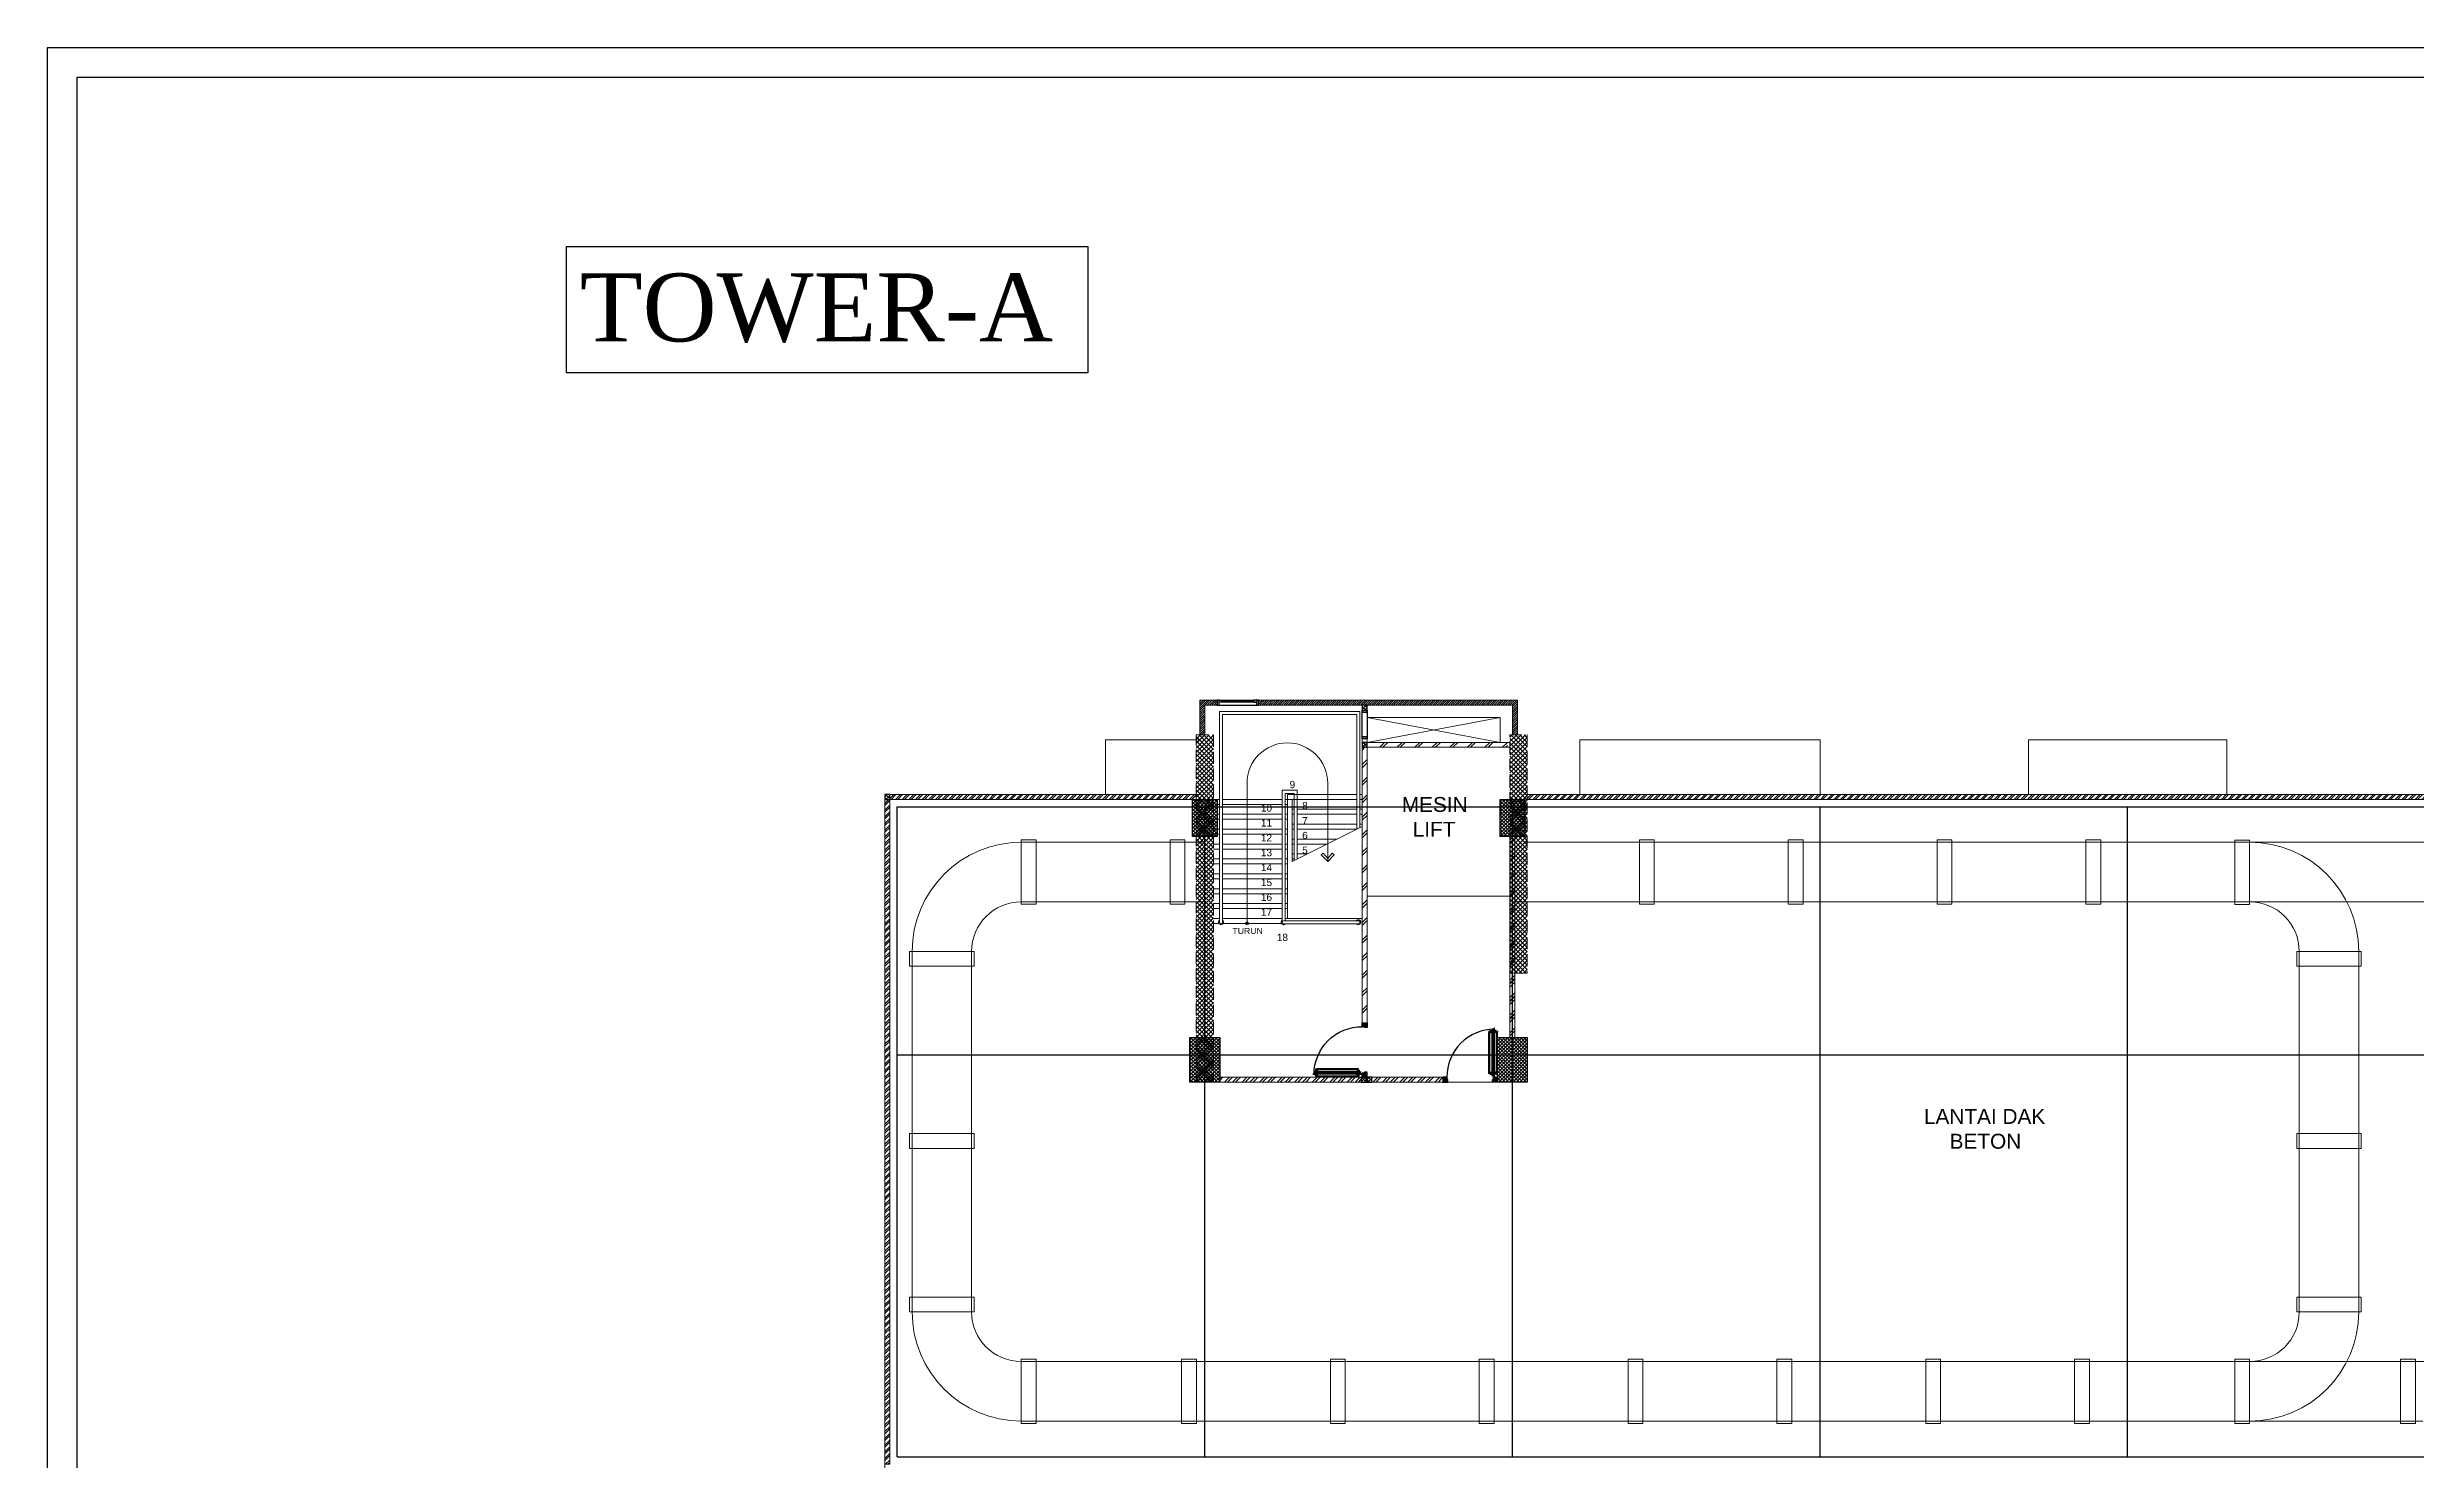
# Model space of a CAD drawing. Header units: millimetres. Extents: x -324 to 75, y -297 to 200.
# Drawn here: x -174.45 to -126.7, y 172 to 200.48 of the extents above; entities that cross this region are included whole.
import ezdxf
from ezdxf.enums import TextEntityAlignment as Align

# ---------------------------------------------------------------- set-up
doc = ezdxf.new("R2010")
doc.units = ezdxf.units.MM
doc.linetypes.add('ACAD_ISO02W100', pattern=[15, 12, -3])
for name, color, linetype, lineweight in [('ars', 11, 'Continuous', 0), ('ars @ 1', 11, 'Continuous', 0), ('ARSIR', 31, 'Continuous', 5), ('ATAP', 3, 'Continuous', 20), ('KOL', 1, 'Continuous', 30), ('KOLOM', 4, 'Continuous', 9), ('KOP', 7, 'Continuous', 20), ('KOP GARIS', 1, 'Continuous', 30), ('lan', 7, 'Continuous', 15), ('NOT', 7, 'Continuous', 20), ('Stair', 7, 'Continuous', 15), ('tem', 5, 'Continuous', 20), ('u', 6, 'Continuous', 20)]:
    doc.layers.add(name, color=color, linetype=linetype, lineweight=lineweight)
doc.layers.add('as', color=1, linetype='Continuous', plot=False)
for name, color, linetype in [('HID', 1, 'Continuous'), ('Kusen', 30, 'Continuous'), ('STL', 6, 'Continuous'), ('TXT-50', 2, 'Continuous')]:
    doc.layers.add(name, color=color, linetype=linetype)
doc.layers.add('POLYLINE TPAK', color=4, linetype='Continuous', lineweight=20, plot=False)
doc.styles.add('BOLD', font='arial.ttf')
doc.styles.add('RM25', font='arial.ttf')
doc.styles.add('ROMANT', font='romantic.ttf', dxfattribs={"height": 1.2})
doc.styles.get("Standard").update_dxf_attribs({"font": 'arial.ttf'})
pattern_1 = [(45, (1551.91095, -401.8532), (-0.176776695, 0.176776695), []), (45, (1551.97345, -401.8532), (-0.176776695, 0.176776695), [])]
pattern_2 = [(225, (1.1, 1e-06), (-0.014142, 0.014142), []), (135, (1.1, 1e-06), (0.014142, 0.014142), [])]
pattern_3 = [(315, (-2e-13, 1e-06), (0.014142, 0.014142), []), (45, (-2e-13, 1e-06), (-0.014142, 0.014142), [])]
pattern_4 = [(45, (1576.71095, -452.5532), (-0.176776695, 0.176776695), []), (45, (1576.77345, -452.5532), (-0.176776695, 0.176776695), [])]
pattern_5 = [(225, (-5.95, -51.3), (0.022097087, -0.022097087), [])]

# ---------------------------------------------------------------- blocks, each defined once
blk = doc.blocks.new('D-P90')
at = {"layer": 'ars'}
h = blk.add_hatch(dxfattribs=at)
h.set_pattern_fill('ANSI37', color=256, scale=0.005, angle=-90, style=0)
h.set_pattern_definition([(45, (-1350.94906, -1248.591899), (0.01122532015, -0.01122532015), []), (315, (-1350.94906, -1248.591899), (-0.01122532015, -0.01122532015), [])])
h.paths.add_polyline_path([(0.009, -0.183, -0.414214), (0.01, -0.184), (0.01, -1.116, -0.414214), (0.009, -1.117), (-0.034, -1.117, 0.414214), (-0.037, -1.12), (-0.037, -1.142, -1), (-0.038, -1.142), (-0.038, -0.158, -1), (-0.037, -0.158), (-0.037, -0.181, 0.414214), (-0.034, -0.183)])
at = {"layer": 'as'}
for p, q in [((-0.04, -0.158), (-0.046, -0.158)), ((-0.042, -0.161), (-0.042, -0.155))]:
    blk.add_line(p, q, dxfattribs=at)
at = {"layer": 'HID'}
for p, q in [((-0.044, -0.125), (-0.092, -0.077)), ((-0.042, -0.123), (-0.091, -0.075)), ((-0.066, -0.147), (-0.023, -0.104)), ((-0.063, -0.147), (-0.023, -0.107)), ((0.966, -0.147), (0.923, -0.104)), ((0.963, -0.147), (0.923, -0.107)), ((0.942, -0.123), (0.991, -0.075)), ((0.944, -0.125), (0.992, -0.077))]:
    blk.add_line(p, q, dxfattribs=at)
for points in [[(-0.044, -0.125), (-0.044, -0.125), (-0.042, -0.123), (-0.042, -0.123)], [(0.944, -0.125), (0.944, -0.125), (0.942, -0.123), (0.942, -0.123)]]:
    blk.add_lwpolyline(points, dxfattribs=at)
at = {"layer": 'KOL'}
blk.add_line((0.97, -0.13), (0.97, -0.15), dxfattribs=at)
at = {"layer": 'Kusen', "ltscale": 2}
for p, q in [((-0.099, -0.221), (-0.099, -1.06)), ((-0.079, -0.241), (-0.079, -1.06)), ((-0.074, -0.211), (-0.04, -0.211)), ((-0.074, -0.221), (-0.074, -0.211)), ((-0.074, -0.251), (-0.074, -0.241)), ((-0.074, -0.251), (-0.04, -0.251)), ((-0.061, -0.251), (-0.061, -0.211)), ((-0.04, -0.251), (-0.04, -0.211)), ((0.046, -0.211), (0.012, -0.211)), ((0.012, -0.251), (0.012, -0.211)), ((0.046, -0.251), (0.012, -0.251)), ((0.033, -0.251), (0.033, -0.211)), ((0.046, -0.221), (0.046, -0.211)), ((0.046, -0.251), (0.046, -0.241)), ((0.053, -0.241), (0.053, -1.06)), ((0.073, -0.221), (0.073, -1.06)), ((-0.074, -1.05), (-0.04, -1.05)), ((-0.074, -1.05), (-0.074, -1.06)), ((-0.074, -1.08), (-0.074, -1.09)), ((-0.074, -1.09), (-0.04, -1.09)), ((-0.061, -1.05), (-0.061, -1.09)), ((-0.04, -1.05), (-0.04, -1.09)), ((0.046, -1.05), (0.012, -1.05)), ((0.012, -1.05), (0.012, -1.09)), ((0.046, -1.09), (0.012, -1.09)), ((0.033, -1.05), (0.033, -1.09)), ((0.046, -1.05), (0.046, -1.06)), ((0.046, -1.08), (0.046, -1.09))]:
    blk.add_line(p, q, dxfattribs=at)
at = {"layer": 'Kusen'}
for p, q in [((-0.042, -0.155), (-0.038, -0.156)), ((-0.042, -0.157), (-0.038, -0.158))]:
    blk.add_line(p, q, dxfattribs=at)
at = {"layer": 'Kusen', "ltscale": 2}
for points in [[(-0.099, -0.241), (-0.061, -0.241), (-0.061, -0.221), (-0.099, -0.221), (-0.099, -0.241)], [(0.073, -0.241), (0.033, -0.241), (0.033, -0.221), (0.073, -0.221), (0.073, -0.241)], [(-0.101, -1.06), (-0.061, -1.06), (-0.061, -1.08), (-0.101, -1.08), (-0.101, -1.06)], [(0.073, -1.06), (0.033, -1.06), (0.033, -1.08), (0.073, -1.08), (0.073, -1.06)]]:
    blk.add_lwpolyline(points, dxfattribs=at)
at = {"layer": 'Kusen'}
blk.add_circle((-0.042, -0.158), 0.001, dxfattribs=at)
for radius, start, end in [(0.0025, 75.7804, 11.3851), (0.961, 270, 0.4597)]:
    blk.add_arc((-0.042, -0.158), radius, start, end, dxfattribs=at)
at = {"layer": 'STL'}
for p, q in [((-0.038, -0.158), (-0.038, -1.142)), ((-0.037, -0.181), (-0.037, -0.158)), ((-0.034, -0.183), (0.009, -0.183)), ((0.01, -0.184), (0.01, -1.116)), ((-0.037, -1.12), (-0.037, -1.142)), ((-0.034, -1.117), (0.009, -1.117))]:
    blk.add_line(p, q, dxfattribs=at)
for points in [[(0, -0.1), (0, -0.103), (-0.019, -0.103, 0.414214), (-0.02, -0.105), (-0.02, -0.148, -0.414214), (-0.022, -0.15), (-0.068, -0.15, -0.414214), (-0.07, -0.148), (-0.07, -0.13), (-0.067, -0.13), (-0.067, -0.146, 0.414214), (-0.065, -0.147), (-0.024, -0.147, 0.414214), (-0.023, -0.146), (-0.023, -0.102, -0.414214), (-0.021, -0.1)], [(0.9, -0.1), (0.9, -0.103), (0.919, -0.103, -0.414214), (0.92, -0.105), (0.92, -0.148, 0.414214), (0.922, -0.15), (0.968, -0.15, 0.414214), (0.97, -0.148), (0.97, -0.13), (0.967, -0.13), (0.967, -0.146, -0.414214), (0.966, -0.147), (0.925, -0.147, -0.414214), (0.923, -0.146), (0.923, -0.102, 0.414214), (0.921, -0.1)]]:
    blk.add_lwpolyline(points, format="xyb", close=True, dxfattribs=at)
blk.add_lwpolyline([(0.009, -0.182), (-0.034, -0.182, -0.414214), (-0.035, -0.181), (-0.035, -0.158, 1), (-0.04, -0.158), (-0.04, -1.142, 1), (-0.035, -1.142), (-0.035, -1.12, -0.414214), (-0.034, -1.119), (0.009, -1.119, 0.414214), (0.012, -1.116), (0.012, -0.184)], format="xyb", dxfattribs=at)
for centre, radius, start, end in [((-0.038, -0.158), 0.00075, 0, 180), ((-0.034, -0.181), 0.0025, 180, 270), ((0.009, -0.184), 0.0025, 360, 90), ((0.009, -0.184), 0.001, 360, 90), ((-0.038, -1.142), 0.00075, 180, 0), ((-0.034, -1.12), 0.0025, 90, 180), ((0.009, -1.116), 0.001, 270, 0)]:
    blk.add_arc(centre, radius, start, end, dxfattribs=at)
blk = doc.blocks.new('PINTU DARURAT')
at = {"layer": 'ARSIR'}
h = blk.add_hatch(dxfattribs=at)
h.set_pattern_fill('_USER', color=256, scale=0.02, angle=315, style=0, double=1, pattern_type=0)
h.set_pattern_definition(pattern_3)
edge = h.paths.add_edge_path()
edge.add_line((0, 0), (0.1, 0))
edge.add_line((0.1, 0), (0.1, 0.05))
edge.add_line((0.1, 0.05), (0.077, 0.05))
edge.add_line((0.077, 0.05), (0.077, 0.096))
edge.add_arc((0.076, 0.096), 0.0015, 360, 450)
edge.add_line((0.075, 0.097), (0.035, 0.097))
edge.add_arc((0.035, 0.096), 0.0015, 90, 180)
edge.add_line((0.033, 0.096), (0.033, 0.08))
edge.add_line((0.033, 0.08), (0.03, 0.08))
edge.add_line((0.03, 0.08), (0.03, 0.1))
edge.add_line((0.03, 0.1), (0, 0.1))
edge.add_line((0, 0.1), (0, 0))
h = blk.add_hatch(dxfattribs=at)
h.set_pattern_fill('_USER', color=256, scale=0.02, angle=315, style=0, double=1, pattern_type=0)
h.set_pattern_definition(pattern_3)
edge = h.paths.add_edge_path()
edge.add_line((0, 0), (0.1, 0))
edge.add_line((0.1, 0), (0.1, 0.05))
edge.add_line((0.1, 0.05), (0.077, 0.05))
edge.add_line((0.077, 0.05), (0.077, 0.096))
edge.add_arc((0.076, 0.096), 0.0015, 360, 450)
edge.add_line((0.075, 0.097), (0.035, 0.097))
edge.add_arc((0.035, 0.096), 0.0015, 90, 180)
edge.add_line((0.033, 0.096), (0.033, 0.08))
edge.add_line((0.033, 0.08), (0.03, 0.08))
edge.add_line((0.03, 0.08), (0.03, 0.1))
edge.add_line((0.03, 0.1), (0, 0.1))
edge.add_line((0, 0.1), (0, 0))
h = blk.add_hatch(dxfattribs=at)
h.set_pattern_fill('_USER', color=256, scale=0.02, angle=315, style=0, double=1, pattern_type=0)
h.set_pattern_definition(pattern_2)
edge = h.paths.add_edge_path()
edge.add_line((1.1, 0), (1, 0))
edge.add_line((1, 0), (1, 0.05))
edge.add_line((1, 0.05), (1.023, 0.05))
edge.add_line((1.023, 0.05), (1.023, 0.096))
edge.add_arc((1.024, 0.096), 0.0015, -630, -540, ccw=False)
edge.add_line((1.024, 0.097), (1.065, 0.097))
edge.add_arc((1.065, 0.096), 0.0015, -360, -270, ccw=False)
edge.add_line((1.067, 0.096), (1.067, 0.08))
edge.add_line((1.067, 0.08), (1.07, 0.08))
edge.add_line((1.07, 0.08), (1.07, 0.1))
edge.add_line((1.07, 0.1), (1.1, 0.1))
edge.add_line((1.1, 0.1), (1.1, 0))
h = blk.add_hatch(dxfattribs=at)
h.set_pattern_fill('_USER', color=256, scale=0.02, angle=315, style=0, double=1, pattern_type=0)
h.set_pattern_definition(pattern_2)
edge = h.paths.add_edge_path()
edge.add_line((1.1, 0), (1, 0))
edge.add_line((1, 0), (1, 0.05))
edge.add_line((1, 0.05), (1.023, 0.05))
edge.add_line((1.023, 0.05), (1.023, 0.096))
edge.add_arc((1.024, 0.096), 0.0015, -630, -540, ccw=False)
edge.add_line((1.024, 0.097), (1.065, 0.097))
edge.add_arc((1.065, 0.096), 0.0015, -360, -270, ccw=False)
edge.add_line((1.067, 0.096), (1.067, 0.08))
edge.add_line((1.067, 0.08), (1.07, 0.08))
edge.add_line((1.07, 0.08), (1.07, 0.1))
edge.add_line((1.07, 0.1), (1.1, 0.1))
edge.add_line((1.1, 0.1), (1.1, 0))
at = {"layer": 'KOL'}
blk.add_line((1.1, 0.1), (1.1, 0), dxfattribs=at)
blk.add_line((1.1, 0.1), (1.1, 0), dxfattribs=at)
blk.add_line((1.1, 0.1), (1.1, 0), dxfattribs=at)
blk.add_line((1.1, 0.1), (1.1, 0), dxfattribs=at)
for points in [[(0, 0), (0.1, 0), (0.1, 0.05), (0.077, 0.05), (0.077, 0.096, 0.414214), (0.075, 0.097), (0.035, 0.097, 0.414214), (0.033, 0.096), (0.033, 0.08), (0.03, 0.08), (0.03, 0.1), (0, 0.1)], [(0, 0), (0.1, 0), (0.1, 0.05), (0.077, 0.05), (0.077, 0.096, 0.414214), (0.075, 0.097), (0.035, 0.097, 0.414214), (0.033, 0.096), (0.033, 0.08), (0.03, 0.08), (0.03, 0.1), (0, 0.1)], [(1.1, 0), (1, 0), (1, 0.05), (1.023, 0.05), (1.023, 0.096, -0.414214), (1.024, 0.097), (1.065, 0.097, -0.414214), (1.067, 0.096), (1.067, 0.08), (1.07, 0.08), (1.07, 0.1), (1.1, 0.1)], [(1.1, 0), (1, 0), (1, 0.05), (1.023, 0.05), (1.023, 0.096, -0.414214), (1.024, 0.097), (1.065, 0.097, -0.414214), (1.067, 0.096), (1.067, 0.08), (1.07, 0.08), (1.07, 0.1), (1.1, 0.1)]]:
    blk.add_lwpolyline(points, format="xyb", close=True, dxfattribs=at)
at = {"layer": 'Kusen', "xscale": -1, "rotation": 180}
blk.add_blockref('D-P90', (0.1, -0.05), dxfattribs=at)
blk = doc.blocks.new('K 10.10')
at = {"layer": 'ars'}
h = blk.add_hatch(dxfattribs=at)
h.set_pattern_fill('_USER', color=256, scale=0.05, angle=45, double=1, pattern_type=0)
h.set_pattern_definition([(45, (0, 0), (-0.035355339, 0.035355339), []), (135, (0, 0), (-0.035355339, -0.035355339), [])])
h.paths.add_polyline_path([(1560.538, 1380.407), (1560.638, 1380.407), (1560.638, 1380.507), (1560.538, 1380.507)])
at = {"layer": 'KOL'}
blk.add_lwpolyline([(1560.538, 1380.407), (1560.638, 1380.407), (1560.638, 1380.507), (1560.538, 1380.507)], close=True, dxfattribs=at)
blk = doc.blocks.new("k3'")
at = {"layer": 'ars'}
h = blk.add_hatch(dxfattribs=at)
h.set_pattern_fill('_USER', color=256, scale=0.05, angle=45, double=1, pattern_type=0)
h.set_pattern_definition([(45, (0, -4.975), (-0.03535534, 0.03535534), []), (135, (0, -4.975), (-0.03535534, -0.03535534), [])])
h.paths.add_polyline_path([(-0.25, -0.375), (0.25, -0.375), (0.25, 0.375), (-0.25, 0.375)])
at = {"layer": 'KOL'}
blk.add_lwpolyline([(-0.25, -0.375), (0.25, -0.375), (0.25, 0.375), (-0.25, 0.375)], close=True, dxfattribs=at)
blk = doc.blocks.new("k1'")
at = {"layer": 'ars'}
h = blk.add_hatch(dxfattribs=at)
h.set_pattern_fill('_USER', color=256, scale=0.05, angle=45, double=1, pattern_type=0)
h.set_pattern_definition([(45, (0, -5), (-0.03535534, 0.03535534), []), (135, (0, -5), (-0.03535534, -0.03535534), [])])
h.paths.add_polyline_path([(-0.3, -0.45), (0.3, -0.45), (0.3, 0.45), (-0.3, 0.45)])
at = {"layer": 'KOL'}
blk.add_lwpolyline([(-0.3, -0.45), (0.3, -0.45), (0.3, 0.45), (-0.3, 0.45)], close=True, dxfattribs=at)
blk = doc.blocks.new('T. J2')
at = {"layer": 'Kusen'}
for p, q in [((-0.419, 0), (0.331, 0)), ((-0.369, 0.1), (0.281, 0.1)), ((0.281, 0.06), (-0.369, 0.06))]:
    blk.add_line(p, q, dxfattribs=at)
for points in [[(-0.459, 0), (-0.419, 0), (-0.419, 0.1), (-0.459, 0.1)], [(0.331, 0), (0.371, 0), (0.371, 0.1), (0.331, 0.1)]]:
    blk.add_lwpolyline(points, close=True, dxfattribs=at)
for points in [[(-0.369, 0.077), (-0.369, 0.06), (-0.419, 0.06), (-0.419, 0.1), (-0.369, 0.1), (-0.369, 0.082), (-0.379, 0.082), (-0.379, 0.077), (-0.369, 0.077)], [(0.281, 0.077), (0.281, 0.06), (0.331, 0.06), (0.331, 0.1), (0.281, 0.1), (0.281, 0.082), (0.291, 0.082), (0.291, 0.077), (0.281, 0.077)]]:
    blk.add_lwpolyline(points, dxfattribs=at)
at = {"layer": 'Kusen', "color": 141}
blk.add_lwpolyline([(-0.379, 0.077), (0.291, 0.077), (0.291, 0.082), (-0.379, 0.082)], close=True, dxfattribs=at)
blk = doc.blocks.new('P.SHAFT')
for points in [[(-0.05, 0.54), (-0.05, 0.58), (0.05, 0.58), (0.05, 0.54)], [(-0.05, 0.04), (-0.05, 0.54), (0.05, 0.54), (0.05, 0.04)], [(-0.05, 0), (-0.05, 0.04), (0.05, 0.04), (0.05, 0)]]:
    blk.add_lwpolyline(points, close=True)
blk = doc.blocks.new('SP ME1')
at = {"layer": 'ars'}
h = blk.add_hatch(dxfattribs=at)
h.set_pattern_fill('ANSI31', color=256, scale=0.25, style=0)
h.set_pattern_definition(pattern_5)
h.paths.add_polyline_path([(-6.3, 7), (-6.2, 7), (-6.2, 7.6), (-5.95, 7.6), (-5.95, 7.7), (-6.3, 7.7)])
h = blk.add_hatch(dxfattribs=at)
h.set_pattern_fill('ANSI31', color=256, scale=0.25, style=0)
h.set_pattern_definition(pattern_5)
edge = h.paths.add_edge_path()
edge.add_line((-6.3, 7), (-6.3, 7.7))
edge.add_line((-6.3, 7.7), (-5.95, 7.7))
edge.add_line((-5.95, 7.7), (-5.95, 7.6))
edge.add_line((-5.95, 7.6), (-6.2, 7.6))
edge.add_line((-6.2, 7.6), (-6.2, 7))
edge.add_line((-6.2, 7), (-6.3, 7))
h = blk.add_hatch(dxfattribs=at)
h.set_pattern_fill('ANSI31', color=256, scale=0.25, style=0)
h.set_pattern_definition([(225, (0.099998, -51.3), (0.022097087, -0.022097087), [])])
h.paths.add_polyline_path([(0, 7), (0.1, 7), (0.1, 7.7), (-5.12, 7.7), (-5.12, 7.6), (0, 7.6)])
h = blk.add_hatch(dxfattribs=at)
h.set_pattern_fill('ANSI37', color=256, scale=0.02, style=0)
h.paths.add_polyline_path([(-6.025, 0), (-6.375, 0), (-6.375, 7), (-6.025, 7)])
h = blk.add_hatch(dxfattribs=at)
h.set_pattern_fill('ANSI37', color=256, scale=0.02, style=0)
h.paths.add_polyline_path([(-0.05, 2.2), (0.3, 2.2), (0.3, 7), (-0.05, 7)])
h = blk.add_hatch(dxfattribs=at)
h.set_pattern_fill('TEMBOK', color=256, scale=0.25)
h.set_pattern_definition([(45, (3e-07, -49.25), (-0.1767767, 0.1767767), []), (45, (0.0625, -49.25), (-0.1767767, 0.1767767), [])])
h.paths.add_polyline_path([(0.05, 2.2), (-0.05, 2.2), (-0.05, 1.1), (0.05, 1.1)])
at = {"layer": 'ars @ 1'}
h = blk.add_hatch(dxfattribs=at)
h.set_pattern_fill('TEMBOK', color=256, scale=0.25)
h.set_pattern_definition([(45, (1576.61878, -452.5532), (-0.176776695, 0.176776695), []), (45, (1576.68128, -452.5532), (-0.176776695, 0.176776695), [])])
h.paths.add_polyline_path([(-2.93, 1.2), (-3.03, 1.2), (-3.03, 6.75), (-2.93, 6.75)])
h = blk.add_hatch(dxfattribs=at)
h.set_pattern_fill('TEMBOK', color=256, scale=0.25)
h.set_pattern_definition([(45, (26.8, 5.805), (-0.1767767, 0.1767767), []), (45, (26.8625, 5.805), (-0.1767767, 0.1767767), [])])
h.paths.add_polyline_path([(-0.1, 6.85), (-0.1, 6.75), (-2.838, 6.75), (-2.838, 6.85)])
h = blk.add_hatch(dxfattribs=at)
h.set_pattern_fill('TEMBOK', color=256, scale=0.25)
h.set_pattern_definition(pattern_4)
h.paths.add_polyline_path([(-5.9, 0), (-5.9, 0.1), (-2.938, 0.1), (-2.938, 0)])
h = blk.add_hatch(dxfattribs=at)
h.set_pattern_fill('TEMBOK', color=256, scale=0.25)
h.set_pattern_definition(pattern_4)
h.paths.add_polyline_path([(-2.838, 0), (-2.838, 0.1), (-1.4, 0.1), (-1.4, 0)])
blk.add_lwpolyline([(-2.93, 3.75), (-0.05, 3.75)])
at = {"layer": 'KOLOM', "linetype": 'ACAD_ISO02W100', "ltscale": 0.02}
for points in [[(-6.025, 0), (-6.375, 0), (-6.375, 7), (-6.025, 7)], [(0.3, 2.2), (-0.05, 2.2), (-0.05, 7), (0.3, 7)]]:
    blk.add_lwpolyline(points, close=True, dxfattribs=at)
at = {"layer": 'lan', "linetype": 'Continuous'}
for p, q in [((-2.93, 7.35), (-0.25, 7.35)), ((-0.25, 7.35), (-0.25, 6.85))]:
    blk.add_line(p, q, dxfattribs=at)
for points in [[(-0.25, 7.35), (-2.93, 6.85)], [(-0.25, 6.85), (-2.93, 7.35)]]:
    blk.add_lwpolyline(points, dxfattribs=at)
at = {"layer": 'tem'}
blk.add_lwpolyline([(-6.3, 7), (-6.3, 7.7), (-5.95, 7.7), (-5.95, 7.6), (-6.2, 7.6), (-6.2, 7), (-6.3, 7)], dxfattribs=at)
blk.add_lwpolyline([(-6.3, 7), (-6.3, 7.7), (-5.95, 7.7), (-5.95, 7.6), (-6.2, 7.6), (-6.2, 7), (-6.3, 7)], dxfattribs=at)
for points in [[(-5.12, 7.7), (-5.12, 7.6), (0, 7.6), (0, 7), (0.1, 7), (0.1, 7.7)], [(-2.93, 6.92), (-3.03, 6.92), (-3.03, 6.85), (-2.93, 6.85)], [(-2.93, 1.2), (-3.03, 1.2), (-3.03, 6.75), (-2.93, 6.75)], [(-0.05, 6.85), (-0.05, 6.75), (-2.93, 6.75), (-2.93, 6.85)], [(0.05, 0.9), (-0.05, 0.9), (-0.05, 2.2), (0.05, 2.2)], [(-5.9, 0), (-5.9, 0.1), (-2.938, 0.1), (-2.938, 0)], [(-2.838, 0), (-2.838, 0.1), (-1.4, 0.1), (-1.4, 0)]]:
    blk.add_lwpolyline(points, close=True, dxfattribs=at)
at = {"color": 2, "rotation": 90}
blk.add_blockref('PINTU DARURAT', (-2.93, 0.1), dxfattribs=at)
at = {"color": 2, "xscale": -1}
blk.add_blockref('PINTU DARURAT', (-0.3, 0), dxfattribs=at)
at = {"layer": 'KOL', "xscale": -1, "rotation": 180}
for name, p in [("k3'", (-6.2, 5.325)), ("k3'", (-6.2, 5.325)), ("k1'", (-6.2, 0.45)), ("k1'", (-6.2, 0.45)), ("k1'", (0, 0.45)), ("k1'", (0, 0.45))]:
    blk.add_blockref(name, p, dxfattribs=at)
at = {"layer": 'KOLOM', "extrusion": (0, 0, -1), "xscale": -1, "zscale": -1, "rotation": 180}
for p in [(-1557.608, 1388.007), (-1557.608, 1387.257), (-1557.588, 1380.507)]:
    blk.add_blockref('K 10.10', p, dxfattribs=at)
at = {"layer": 'Kusen'}
blk.add_blockref('T. J2', (-5.491, 7.6), dxfattribs=at)
blk.add_blockref('T. J2', (-5.491, 7.6), dxfattribs=at)
at = {"layer": 'Kusen', "color": 2, "rotation": 179.9999772094499}
blk.add_blockref('P.SHAFT', (-2.98, 7.5), dxfattribs=at)
blk = doc.blocks.new('A.ATAP')
at = {"layer": 'ars'}
h = blk.add_hatch(dxfattribs=at)
h.set_pattern_fill('ANSI32', color=256, scale=0.01, style=0)
h.set_pattern_definition([(225, (-37.34997, 56.4), (-0.0673519, 0.0673519), []), (225, (-37.34997, 56.3551), (-0.0673519, 0.0673519), [])])
h.paths.add_polyline_path([(-37.35, 56.4), (-37.45, 56.4), (-37.45, 43), (-37.35, 43)])
h = blk.add_hatch(dxfattribs=at)
h.set_pattern_fill('ANSI32', color=256, scale=0.01, style=0)
h.set_pattern_definition([(45, (-37.35, 56.39997), (-0.0673519, 0.0673519), []), (45, (-37.3051, 56.39997), (-0.0673519, 0.0673519), [])])
h.paths.add_polyline_path([(-31.175, 56.5), (-37.35, 56.5), (-37.35, 56.4), (-31.175, 56.4)])
h = blk.add_hatch(dxfattribs=at)
h.set_pattern_fill('ANSI32', color=256, scale=0.01, style=0)
h.set_pattern_definition([(45, (-24.5, 56.39997), (-0.06735192, 0.06735192), []), (45, (-24.4551, 56.39997), (-0.06735192, 0.06735192), [])])
h.paths.add_polyline_path([(24.5, 56.4), (24.5, 56.5), (-24.5, 56.5), (-24.5, 56.4)])
at = {"layer": 'ars @ 1'}
h = blk.add_hatch(dxfattribs=at)
h.set_pattern_fill('TEMBOK', color=256, scale=0.25)
h.set_pattern_definition(pattern_1)
h.paths.add_polyline_path([(-24.75, 51.6), (-24.85, 51.6), (-24.85, 55.65), (-24.75, 55.65)])
h = blk.add_hatch(dxfattribs=at)
h.set_pattern_fill('TEMBOK', color=256, scale=0.25)
h.set_pattern_definition(pattern_1)
h.paths.add_polyline_path([(-30.7, 50.7), (-30.7, 50.8), (-27.738, 50.8), (-27.738, 50.7)])
h = blk.add_hatch(dxfattribs=at)
h.set_pattern_fill('TEMBOK', color=256, scale=0.25)
h.set_pattern_definition(pattern_1)
h.paths.add_polyline_path([(-27.638, 50.7), (-27.638, 50.8), (-26.2, 50.8), (-26.2, 50.7)])
blk.add_lwpolyline([(-29.243, 55.147), (-27.83, 55.853)])
at = {"layer": 'ars'}
for p, q in [((-30.706, 58.17), (-30.706, 53.925)), ((-27.874, 58.17), (-30.706, 58.17)), ((-30.644, 58.108), (-30.644, 53.925)), ((-27.936, 58.108), (-30.644, 58.108)), ((-27.936, 58.108), (-27.936, 55.8)), ((-27.874, 58.17), (-27.874, 55.831)), ((-29.136, 56.584), (-29.444, 56.584)), ((-29.444, 56.584), (-29.444, 53.925)), ((-29.199, 56.521), (-29.381, 56.521)), ((-29.381, 56.521), (-29.381, 53.956)), ((-29.107, 56.5), (-29.337, 56.5)), ((-29.337, 56.4), (-29.337, 56.5)), ((-29.199, 56.521), (-29.199, 55.169)), ((-29.136, 56.584), (-29.136, 55.2)), ((-27.936, 56.5), (-29.136, 56.5)), ((-27.83, 56.5), (-27.874, 56.5)), ((-30.706, 56), (-30.825, 56)), ((-30.706, 56.3), (-30.75, 56.3)), ((-29.444, 56.3), (-30.644, 56.3)), ((-29.444, 56), (-30.644, 56)), ((-29.337, 56.3), (-29.381, 56.3)), ((-29.337, 56), (-29.381, 56)), ((-29.199, 56.2), (-29.243, 56.2)), ((-29.199, 55.9), (-29.243, 55.9)), ((-27.936, 56.2), (-29.136, 56.2)), ((-27.936, 55.9), (-29.136, 55.9)), ((-27.83, 56.2), (-27.874, 56.2)), ((-27.83, 55.9), (-27.874, 55.9)), ((-30.706, 55.7), (-30.825, 55.7)), ((-30.706, 55.4), (-30.825, 55.4)), ((-29.444, 55.7), (-30.644, 55.7)), ((-29.444, 55.4), (-30.644, 55.4)), ((-29.337, 55.7), (-29.381, 55.7)), ((-29.337, 55.4), (-29.381, 55.4)), ((-29.199, 55.6), (-29.243, 55.6)), ((-28.336, 55.6), (-29.136, 55.6)), ((-30.706, 55.1), (-30.825, 55.1)), ((-29.444, 55.1), (-30.644, 55.1)), ((-29.337, 55.1), (-29.381, 55.1)), ((-29.199, 55.3), (-29.243, 55.3)), ((-28.936, 55.3), (-29.136, 55.3)), ((-30.706, 54.8), (-30.825, 54.8)), ((-30.706, 54.5), (-30.825, 54.5)), ((-29.444, 54.8), (-30.644, 54.8)), ((-29.444, 54.5), (-30.644, 54.5)), ((-29.337, 54.8), (-29.381, 54.8)), ((-29.337, 54.5), (-29.381, 54.5)), ((-30.706, 54.2), (-30.825, 54.2)), ((-29.444, 54.2), (-30.644, 54.2)), ((-29.337, 54.2), (-29.381, 54.2)), ((-30.72, 53.9), (-30.825, 53.9)), ((-29.444, 53.9), (-30.63, 53.9)), ((-27.904, 53.956), (-29.412, 53.956)), ((-27.905, 53.894), (-29.412, 53.894))]:
    blk.add_line(p, q, dxfattribs=at)
for centre, radius, start, end in [((-30.675, 53.925), 0.0512, 127.5719, 52.4281), ((-29.412, 53.925), 0.0512, 127.5719, 322.4281), ((-27.905, 53.925), 0.0512, 217.5719, 142.4281), ((-27.905, 53.925), 0.0512, 127.5719, 142.4281), ((-30.675, 53.925), 0.0312, 180, 0), ((-29.412, 53.925), 0.0312, 90, 270), ((-27.905, 53.925), 0.0313, 269.251, 89.4594)]:
    blk.add_arc(centre, radius, start, end, dxfattribs=at)
at = {"layer": 'as'}
for p, q in [((-37.2, 56.25), (37.2, 56.25)), ((-37.2, 43.15), (-37.2, 56.25)), ((-31, 43.15), (-31, 56.25)), ((-24.8, 43.15), (-24.8, 56.25)), ((-18.6, 43.15), (-18.6, 56.25)), ((-12.4, 43.15), (-12.4, 56.25)), ((-37.2, 51.25), (37.2, 51.25)), ((-37.2, 51.25), (37.2, 51.25)), ((-37.2, 43.15), (37.2, 43.15))]:
    blk.add_line(p, q, dxfattribs=at)
at = {"layer": 'ATAP'}
for p, q in [((-33, 56.5), (-33, 57.6)), ((-33, 57.6), (-31.1, 57.6)), ((-18.6, 57.6), (-23.44, 57.6)), ((-23.44, 56.5), (-23.44, 57.6)), ((-18.6, 56.5), (-18.6, 57.6)), ((-31.1, 56.5), (-37.45, 56.5)), ((-37.45, 56.5), (-37.45, 42.9)), ((24.7, 56.5), (-24.5, 56.5)), ((-31.05, 55.536), (-34.7, 55.536)), ((-9.941, 55.536), (-24.55, 55.536)), ((6.359, 55.536), (-9.941, 55.536)), ((-31.05, 54.336), (-34.7, 54.336)), ((24.75, 54.336), (-24.75, 54.336)), ((-36.9, 46.071), (-36.9, 53.336)), ((-35.7, 46.071), (-35.7, 53.335)), ((-8.941, 53.336), (-8.941, 46.071)), ((-7.741, 53.336), (-7.741, 46.071)), ((-34.7, 45.071), (-6.25, 45.071)), ((-34.7, 43.871), (-6.45, 43.871))]:
    blk.add_line(p, q, dxfattribs=at)
blk.add_lwpolyline([(-14.4, 56.5), (-14.4, 57.6), (-10.4, 57.6), (-10.4, 56.5)], dxfattribs=at)
for points in [[(-34.7, 55.586), (-34.7, 54.286), (-34.4, 54.286), (-34.4, 55.586)], [(-31.7, 55.586), (-31.7, 54.286), (-31.4, 54.286), (-31.4, 55.586)], [(-21.941, 55.586), (-21.941, 54.286), (-22.241, 54.286), (-22.241, 55.586)], [(-18.941, 55.586), (-18.941, 54.286), (-19.241, 54.286), (-19.241, 55.586)], [(-15.941, 55.586), (-15.941, 54.286), (-16.241, 54.286), (-16.241, 55.586)], [(-12.941, 55.586), (-12.941, 54.286), (-13.241, 54.286), (-13.241, 55.586)], [(-10.241, 55.579), (-10.241, 54.279), (-9.941, 54.279), (-9.941, 55.579)], [(-35.65, 53.336), (-36.95, 53.336), (-36.95, 53.036), (-35.65, 53.036)], [(-8.991, 53.336), (-7.691, 53.336), (-7.691, 53.036), (-8.991, 53.036)], [(-35.65, 49.666), (-36.95, 49.666), (-36.95, 49.366), (-35.65, 49.366)], [(-8.991, 49.666), (-7.691, 49.666), (-7.691, 49.366), (-8.991, 49.366)], [(-35.65, 46.371), (-36.95, 46.371), (-36.95, 46.071), (-35.65, 46.071)], [(-8.991, 46.371), (-7.691, 46.371), (-7.691, 46.071), (-8.991, 46.071)], [(-34.4, 43.821), (-34.4, 45.121), (-34.7, 45.121), (-34.7, 43.821)], [(-31.17, 43.821), (-31.17, 45.121), (-31.47, 45.121), (-31.47, 43.821)], [(-28.17, 43.821), (-28.17, 45.121), (-28.47, 45.121), (-28.47, 43.821)], [(-25.17, 43.821), (-25.17, 45.121), (-25.47, 45.121), (-25.47, 43.821)], [(-22.17, 43.821), (-22.17, 45.121), (-22.47, 45.121), (-22.47, 43.821)], [(-19.17, 43.821), (-19.17, 45.121), (-19.47, 45.121), (-19.47, 43.821)], [(-16.17, 43.821), (-16.17, 45.121), (-16.47, 45.121), (-16.47, 43.821)], [(-13.17, 43.821), (-13.17, 45.121), (-13.47, 45.121), (-13.47, 43.821)], [(-9.941, 43.821), (-9.941, 45.121), (-10.241, 45.121), (-10.241, 43.821)], [(-6.6, 43.821), (-6.6, 45.121), (-6.9, 45.121), (-6.9, 43.821)]]:
    blk.add_lwpolyline(points, close=True, dxfattribs=at)
for centre, radius, start, end in [((-34.7, 53.336), 2.2, 90, 180), ((-9.941, 53.336), 2.2, 0, 90), ((-34.7, 53.336), 1, 90, 180), ((-9.941, 53.336), 1, 0, 90), ((-34.7, 46.071), 2.2, 180, 270), ((-34.7, 46.071), 1, 180, 270), ((-9.941, 46.071), 2.2, 270, 0), ((-9.941, 46.071), 1, 270, 0)]:
    blk.add_arc(centre, radius, start, end, dxfattribs=at)
at = {"layer": 'KOL'}
blk.add_line((-25.05, 56.4), (-25.05, 56.1), dxfattribs=at)
at = {"layer": 'lan'}
for p, q in [((-30.706, 56.4), (-30.75, 56.4)), ((-29.444, 56.4), (-30.644, 56.4)), ((-30.149, 56.727), (-30.149, 53.9)), ((-29.107, 56.4), (-29.381, 56.4)), ((-29.337, 56.4), (-29.381, 56.4)), ((-29.337, 56.4), (-29.337, 54)), ((-29.199, 56.4), (-29.243, 56.4)), ((-29.243, 56.4), (-29.243, 55.147)), ((-27.936, 56.4), (-29.136, 56.4)), ((-28.523, 55.147), (-28.523, 56.727)), ((-27.83, 56.4), (-27.874, 56.4)), ((-30.706, 56.1), (-30.75, 56.1)), ((-29.444, 56.1), (-30.644, 56.1)), ((-29.337, 56.1), (-29.381, 56.1)), ((-29.199, 56.1), (-29.243, 56.1)), ((-27.936, 56.1), (-29.136, 56.1)), ((-27.83, 56.1), (-27.874, 56.1)), ((-30.706, 55.8), (-30.825, 55.8)), ((-30.706, 55.5), (-30.825, 55.5)), ((-29.444, 55.8), (-30.644, 55.8)), ((-29.444, 55.5), (-30.644, 55.5)), ((-29.337, 55.8), (-29.381, 55.8)), ((-29.337, 55.5), (-29.381, 55.5)), ((-29.199, 55.8), (-29.243, 55.8)), ((-29.199, 55.5), (-29.243, 55.5)), ((-27.936, 55.8), (-29.136, 55.8)), ((-28.536, 55.5), (-29.136, 55.5)), ((-30.706, 55.2), (-30.825, 55.2)), ((-29.444, 55.2), (-30.644, 55.2)), ((-29.337, 55.2), (-29.381, 55.2)), ((-29.199, 55.2), (-29.243, 55.2)), ((-30.706, 54.9), (-30.825, 54.9)), ((-30.706, 54.6), (-30.825, 54.6)), ((-29.444, 54.9), (-30.644, 54.9)), ((-29.444, 54.6), (-30.644, 54.6)), ((-29.337, 54.9), (-29.381, 54.9)), ((-29.337, 54.6), (-29.381, 54.6)), ((-30.706, 54.3), (-30.825, 54.3)), ((-30.706, 54), (-30.825, 54)), ((-29.444, 54.3), (-30.644, 54.3)), ((-29.444, 54), (-30.644, 54)), ((-29.337, 54.3), (-29.381, 54.3)), ((-29.337, 54), (-29.381, 54)), ((-29.124, 54), (-29.364, 54)), ((-27.83, 54), (-29.136, 54)), ((-25.2, 50.7), (-26.1, 50.7))]:
    blk.add_line(p, q, dxfattribs=at)
at = {"layer": 'lan', "ltscale": 2}
blk.add_lwpolyline([(-28.432, 55.315), (-28.392, 55.28), (-28.523, 55.147), (-28.654, 55.28), (-28.614, 55.315), (-28.523, 55.209), (-28.432, 55.315)], close=True, dxfattribs=at)
at = {"layer": 'lan'}
blk.add_arc((-29.336, 56.727), 0.813, 0, 180, dxfattribs=at)
blk.add_arc((-29.336, 56.727), 0.813, 0, 180, dxfattribs=at)
at = {"layer": 'Stair'}
blk.add_circle((-30.149, 53.9), 0.0296, dxfattribs=at)
at = {"layer": 'tem'}
for points in [[(-37.35, 56.4), (-37.45, 56.4), (-37.45, 43), (-37.35, 43)], [(-37.35, 56.4), (-37.35, 56.5), (-31.175, 56.5), (-31.175, 56.4)], [(-24.5, 56.4), (-24.5, 56.5), (24.5, 56.5), (24.5, 56.4)], [(-24.75, 51.6), (-24.85, 51.6), (-24.85, 55.65), (-24.75, 55.65)], [(-30.7, 50.7), (-30.7, 50.8), (-27.738, 50.8), (-27.738, 50.7)], [(-27.638, 50.7), (-27.638, 50.8), (-26.2, 50.8), (-26.2, 50.7)]]:
    blk.add_lwpolyline(points, close=True, dxfattribs=at)
at = {"color": 2, "xscale": -1}
blk.add_blockref('PINTU DARURAT', (-25.1, 50.7), dxfattribs=at)
at = {"layer": 'KOL', "xscale": -1, "rotation": 180}
for name, p in [("k3'", (-31, 56.025)), ("k3'", (-24.8, 56.025)), ("k1'", (-24.8, 51.15))]:
    blk.add_blockref(name, p, dxfattribs=at)
at = {"layer": 'KOLOM', "extrusion": (0, 0, -1), "xscale": -1, "zscale": -1, "rotation": 180}
for p in [(-1523.188, 1436.907), (-1532.901, 1431.207)]:
    blk.add_blockref('K 10.10', p, dxfattribs=at)
at = {"layer": 'u'}
blk.add_blockref('SP ME1', (-24.8, 50.7), dxfattribs=at)
at = {"layer": 'NOT'}
for s, insert, char_height, attachment_point in [('\\pi0.10474;9', (-29.396, 56.625), 0.14482, 7), ('8', (-29.038, 56.349), 0.145, 1), ('10', (-29.87, 56.299), 0.1448, 1), ('11', (-29.87, 55.997), 0.1448, 1), ('7', (-29.038, 56.043), 0.145, 1), ('12', (-29.87, 55.699), 0.1448, 1), ('13', (-29.87, 55.399), 0.1448, 1), ('5', (-29.038, 55.449), 0.145, 1), ('6', (-29.038, 55.746), 0.145, 1), ('14', (-29.87, 55.099), 0.1448, 1), ('15', (-29.87, 54.799), 0.1448, 1), ('16', (-29.87, 54.499), 0.1448, 1), ('17', (-29.87, 54.199), 0.1448, 1), ('18', (-29.549, 53.691), 0.1448, 1)]:
    blk.add_mtext_dynamic_manual_height_columns(s, width=0.30472, gutter_width=1, heights=[0], dxfattribs=dict(at, insert=insert, char_height=char_height, attachment_point=attachment_point))
at = {"layer": 'NOT', "insert": (-30.466, 53.685), "char_height": 0.125, "attachment_point": 7, "style": 'RM25'}
blk.add_mtext_dynamic_manual_height_columns('\\pi0.022146;TURUN', width=0.63698, gutter_width=1.25, heights=[0], dxfattribs=at)
blk = doc.blocks.new('KOP A3 DED')
blk.add_lwpolyline([(-21, 29.697), (21, 29.697), (21, 0), (-21, 0), (-21, 29.697)])
at = {"layer": 'KOP GARIS'}
blk.add_lwpolyline([(-20.8, 29.497), (20.8, 29.497), (20.8, 0.2), (-20.8, 0.2)], close=True, dxfattribs=at)
at = {"layer": 'KOP', "style": 'BOLD'}
for tag, p in [('JUDUL1', (15.945, 4.092)), ('JUDUL2', (15.945, 3.747)), ('JUDUL3', (15.945, 3.427)), ('NO', (17.215, 1.101)), ('REFF', (17.207, 0.727)), ('FILE', (17.189, 0.336))]:
    blk.add_attdef(tag, p, '', height=0.12, dxfattribs=at)
for tag, p in [('SCALE1', (18.171, 1.948)), ('NAME', (16.363, 1.738)), ('SCALE2', (18.169, 1.733)), ('DATE', (19.9, 1.757)), ('SCALE3', (18.17, 1.521))]:
    blk.add_attdef(tag, text='', height=0.12, dxfattribs=at).set_placement(p, align=Align.MIDDLE_CENTER)

msp = doc.modelspace()

# ---------------------------------------------------------------- linework, layer by layer
at = {"layer": 'TXT-50'}
msp.add_lwpolyline([(-153.484, 193.921), (-163.987, 193.921), (-163.987, 196.466), (-153.484, 196.466)], close=True, dxfattribs=at)

# ---------------------------------------------------------------- block references
at = {"xscale": 3, "yscale": 3, "zscale": 3}
msp.add_blockref('KOP A3 DED', (-111.453, 111.388), dxfattribs=at)
at = {"layer": 'POLYLINE TPAK'}
msp.add_blockref('A.ATAP', (-120.124, 128.923), dxfattribs=at)

# ---------------------------------------------------------------- texts
at = {"layer": 'NOT', "char_height": 0.3}
for s, insert, attachment_point in [('\\pi0.69996;MESIN\\P\\pi0.91964;LIFT', (-147.854, 184.571), 7), ('\\pi0.12391;LANTAI DAK \\P\\pi0.64154;BETON', (-136.754, 179.084), 1)]:
    msp.add_mtext_dynamic_manual_height_columns(s, width=2.66173, gutter_width=1, heights=[0], dxfattribs=dict(at, insert=insert, attachment_point=attachment_point))
at = {"layer": 'TXT-50', "style": 'ROMANT'}
msp.add_text('TOWER-A', height=1.3699, dxfattribs=at).set_placement((-158.952, 194.553), align=Align.CENTER)

doc.saveas('drawing.dxf')
